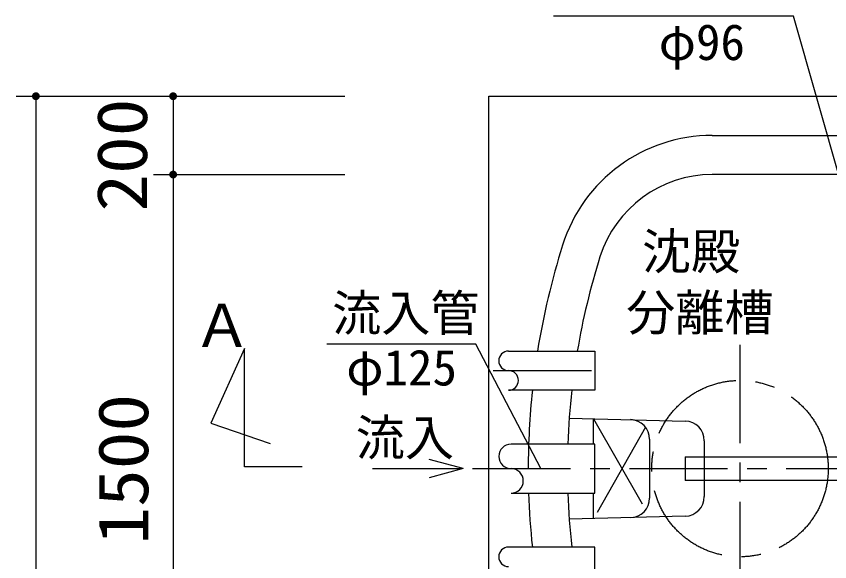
# Model space of a CAD drawing. Units: millimetres, scale not verified. Extents: x -14850 to 14850, y -10500 to 10500.
# Drawn here: x -11415 to -9341, y 612 to 2003 of the extents above; entities that cross this region are included whole.
import ezdxf
from ezdxf.enums import TextEntityAlignment as Align

# ---------------------------------------------------------------- set-up
doc = ezdxf.new("R2010")
doc.units = ezdxf.units.MM
doc.header["$LTSCALE"] = 50
doc.linetypes.add('CHAIN1', pattern=[8, 5, -1, 1, -1])
for name, color, linetype, lineweight in [('0-0_機器', 2, 'Continuous', 25), ('0-1_空気管', 3, 'Continuous', 25), ('0-4_製作', 5, 'Continuous', 25)]:
    doc.layers.add(name, color=color, linetype=linetype, lineweight=lineweight)
doc.styles.add('ＭＳ ゴシック', font='')
doc.styles.get('ＭＳ ゴシック').set_extended_font_data('MS Gothic')

msp = doc.modelspace()

# ---------------------------------------------------------------- linework, layer by layer
at = {"layer": '0-0_機器'}
msp.add_line((-10209.97, 1799.44), (-7209.97, 1799.44), dxfattribs=at)
msp.add_lwpolyline([(-7209.97, -100.56), (-10209.97, -100.56), (-10209.97, 1799.44)], dxfattribs=at)
at = {"layer": '0-0_機器', "color": 3}
msp.add_lwpolyline([(-10686.69, 853.94), (-10833.06, 853.94), (-10833.06, 1155.44), (-10919.57, 965.11), (-10768.17, 913.2)], dxfattribs=at)
at = {"layer": '0-1_空気管'}
for p, q in [((-9640.88, 1699.44), (-7871.97, 1699.44)), ((-9167.33, 1599.44), (-9640.88, 1599.44)), ((-10243.86, 1167.02), (-10623.16, 1167.02)), ((-10077.75, 849.43), (-10243.86, 1167.02)), ((-10005.34, 978.45), (-9709.66, 970.71)), ((-9943.2, 911.94), (-9943.2, 976.83)), ((-9800.28, 924.38), (-9800.28, 774.5)), ((-9660.97, 920.73), (-9660.97, 778.14)), ((-9709.97, 879.44), (-9709.97, 819.44)), ((-9709.97, 879.44), (-8349.97, 879.44)), ((-8349.97, 819.44), (-9709.97, 819.44)), ((-10153.72, 786.94), (-9940.1, 786.94)), ((-9943.2, 722.05), (-9943.2, 786.94)), ((-9709.66, 728.16), (-10005.34, 720.42))]:
    msp.add_line(p, q, dxfattribs=at)
at = {"layer": '0-1_空気管', "linetype": 'CHAIN1'}
for p, q in [((-9569.97, 1164.8), (-9569.97, 531.73)), ((-10199, 1099.44), (-9926.23, 1099.44)), ((-9943.2, 976.83), (-9810.65, 744.01)), ((-9810.65, 954.87), (-9943.2, 722.05)), ((-10251.85, 849.43), (-7209.97, 849.43))]:
    msp.add_line(p, q, dxfattribs=at)
at = {"layer": '0-1_空気管', "color": 4}
for p, q in [((-10275.81, 849.43), (-10362.74, 872.73)), ((-10507, 849.43), (-10282.04, 849.43)), ((-10275.81, 849.43), (-10362.74, 826.14))]:
    msp.add_line(p, q, dxfattribs=at)
at = {"layer": '0-1_空気管'}
for points in [[(-9129.97, 939.44), (-9433.58, 2003.31), (-10045.47, 2003.31)], [(-10159.97, 1149.44), (-9940.1, 1149.44), (-9940.1, 1049.44), (-10159.97, 1049.44)], [(-9940.1, 786.94), (-9940.1, 911.94), (-10153.72, 911.94)], [(-10159.97, 549.44), (-9940.1, 549.44), (-9940.1, 649.44), (-10159.97, 649.44)]]:
    msp.add_lwpolyline(points, dxfattribs=at)
at = {"layer": '0-1_空気管', "linetype": 'CHAIN1'}
msp.add_circle((-9569.97, 849.43), 225, dxfattribs=at)
at = {"layer": '0-1_空気管'}
for centre, radius, start, end in [((-9640.88, 1299.44), 400, 90, 162.54239), ((-9640.88, 1299.44), 300, 90, 162.54239), ((-8209.97, 849.43), 1900, 162.54239, 170.91527), ((-8209.97, 849.43), 1800, 162.54239, 170.40593), ((-10159.97, 1124.43), 25, 90, 270), ((-10159.97, 1074.43), 25, 270, 90), ((-8209.97, 849.43), 1900, 173.95766, 180), ((-8209.97, 849.43), 1800, 173.62062, 178.01016), ((-9850.28, 924.38), 50, 0, 88.49998), ((-9710.97, 920.73), 50, 0, 88.49998), ((-10153.72, 880.69), 31.25, 90, 270), ((-10153.72, 818.19), 31.25, 270, 90), ((-8209.97, 849.43), 1900, 181.88506, 186.04233), ((-8209.97, 849.43), 1800, 181.98979, 186.37933), ((-9850.28, 774.5), 50, 271.5, 0), ((-9710.97, 778.14), 50, 271.5, 0), ((-10159.97, 624.44), 25, 90, 270)]:
    msp.add_arc(centre, radius, start, end, dxfattribs=at)
at = {"layer": '0-4_製作', "color": 2}
for p, q in [((-11415.33, 1799.44), (-10577.15, 1799.44)), ((-11365.33, 1799.44), (-11365.33, -100.56)), ((-11015.33, 1799.44), (-11015.33, 1599.44)), ((-11065.33, 1599.44), (-10577.15, 1599.44)), ((-11015.33, 1599.44), (-11015.33, 99.44))]:
    msp.add_line(p, q, dxfattribs=at)
at = {"layer": '0-4_製作'}
for points in [[(-11373.77, 1804.79), (-11365.33, 1799.44), (-11374.38, 1803.69)], [(-11373.03, 1805.81), (-11365.33, 1799.44), (-11373.77, 1804.79)], [(-11372.17, 1806.73), (-11365.33, 1799.44), (-11373.03, 1805.81)], [(-11371.21, 1807.53), (-11365.33, 1799.44), (-11372.17, 1806.73)], [(-11370.15, 1808.2), (-11365.33, 1799.44), (-11371.21, 1807.53)], [(-11369.01, 1808.73), (-11365.33, 1799.44), (-11370.15, 1808.2)], [(-11367.81, 1809.12), (-11365.33, 1799.44), (-11369.01, 1808.73)], [(-11366.58, 1809.36), (-11365.33, 1799.44), (-11367.81, 1809.12)], [(-11365.33, 1809.44), (-11365.33, 1799.44), (-11366.58, 1809.36)], [(-11364.7, 1809.42), (-11365.33, 1799.44), (-11365.33, 1809.44)], [(-11363.45, 1809.26), (-11365.33, 1799.44), (-11364.7, 1809.42)], [(-11363.45, 1809.26), (-11355.33, 1799.44), (-11365.33, 1799.44)], [(-11362.24, 1808.95), (-11355.33, 1799.44), (-11363.45, 1809.26)], [(-11361.07, 1808.48), (-11355.33, 1799.44), (-11362.24, 1808.95)], [(-11359.97, 1807.88), (-11355.33, 1799.44), (-11361.07, 1808.48)], [(-11358.95, 1807.14), (-11355.33, 1799.44), (-11359.97, 1807.88)], [(-11358.04, 1806.28), (-11355.33, 1799.44), (-11358.95, 1807.14)], [(-11357.24, 1805.31), (-11355.33, 1799.44), (-11358.04, 1806.28)], [(-11356.56, 1804.25), (-11355.33, 1799.44), (-11357.24, 1805.31)], [(-11023.77, 1804.79), (-11015.33, 1799.44), (-11024.38, 1803.69)], [(-11023.03, 1805.81), (-11015.33, 1799.44), (-11023.77, 1804.79)], [(-11022.17, 1806.73), (-11015.33, 1799.44), (-11023.03, 1805.81)], [(-11021.21, 1807.53), (-11015.33, 1799.44), (-11022.17, 1806.73)], [(-11020.15, 1808.2), (-11015.33, 1799.44), (-11021.21, 1807.53)], [(-11019.01, 1808.73), (-11015.33, 1799.44), (-11020.15, 1808.2)], [(-11017.81, 1809.12), (-11015.33, 1799.44), (-11019.01, 1808.73)], [(-11016.58, 1809.36), (-11015.33, 1799.44), (-11017.81, 1809.12)], [(-11015.33, 1809.44), (-11015.33, 1799.44), (-11016.58, 1809.36)], [(-11014.7, 1809.42), (-11015.33, 1799.44), (-11015.33, 1809.44)], [(-11013.45, 1809.26), (-11015.33, 1799.44), (-11014.7, 1809.42)], [(-11013.45, 1809.26), (-11005.33, 1799.44), (-11015.33, 1799.44)], [(-11012.24, 1808.95), (-11005.33, 1799.44), (-11013.45, 1809.26)], [(-11011.07, 1808.48), (-11005.33, 1799.44), (-11012.24, 1808.95)], [(-11009.97, 1807.88), (-11005.33, 1799.44), (-11011.07, 1808.48)], [(-11008.95, 1807.14), (-11005.33, 1799.44), (-11009.97, 1807.88)], [(-11008.04, 1806.28), (-11005.33, 1799.44), (-11008.95, 1807.14)], [(-11007.24, 1805.31), (-11005.33, 1799.44), (-11008.04, 1806.28)], [(-11006.56, 1804.25), (-11005.33, 1799.44), (-11007.24, 1805.31)], [(-11374.84, 1802.53), (-11375.33, 1799.44), (-11375.31, 1800.06)], [(-11374.84, 1802.53), (-11365.33, 1799.44), (-11375.33, 1799.44)], [(-11365.33, 1799.44), (-11375.25, 1798.18), (-11375.33, 1799.44)], [(-11374.84, 1802.53), (-11375.31, 1800.06), (-11375.15, 1801.31)], [(-11365.33, 1799.44), (-11375.01, 1796.95), (-11375.25, 1798.18)], [(-11365.33, 1799.44), (-11374.63, 1795.75), (-11375.01, 1796.95)], [(-11374.38, 1803.69), (-11365.33, 1799.44), (-11374.84, 1802.53)], [(-11365.33, 1799.44), (-11374.09, 1794.62), (-11374.63, 1795.75)], [(-11365.33, 1799.44), (-11373.42, 1793.56), (-11374.09, 1794.62)], [(-11365.33, 1799.44), (-11372.62, 1792.59), (-11373.42, 1793.56)], [(-11365.33, 1799.44), (-11371.7, 1791.73), (-11372.62, 1792.59)], [(-11365.33, 1799.44), (-11370.69, 1790.99), (-11371.7, 1791.73)], [(-11365.33, 1799.44), (-11369.59, 1790.39), (-11370.69, 1790.99)], [(-11365.33, 1799.44), (-11368.42, 1789.92), (-11369.59, 1790.39)], [(-11365.33, 1799.44), (-11367.2, 1789.61), (-11368.42, 1789.92)], [(-11365.33, 1799.44), (-11365.96, 1789.46), (-11367.2, 1789.61)], [(-11365.33, 1789.44), (-11365.96, 1789.46), (-11365.33, 1799.44)], [(-11355.33, 1799.44), (-11365.33, 1789.44), (-11365.33, 1799.44)], [(-11355.33, 1799.44), (-11364.07, 1789.51), (-11365.33, 1789.44)], [(-11355.33, 1799.44), (-11362.84, 1789.75), (-11364.07, 1789.51)], [(-11355.33, 1799.44), (-11361.65, 1790.14), (-11362.84, 1789.75)], [(-11355.33, 1799.44), (-11360.51, 1790.67), (-11361.65, 1790.14)], [(-11355.33, 1799.44), (-11359.45, 1791.35), (-11360.51, 1790.67)], [(-11355.33, 1799.44), (-11358.48, 1792.15), (-11359.45, 1791.35)], [(-11355.33, 1799.44), (-11357.62, 1793.06), (-11358.48, 1792.15)], [(-11355.33, 1799.44), (-11356.88, 1794.08), (-11357.62, 1793.06)], [(-11355.33, 1799.44), (-11356.28, 1795.18), (-11356.88, 1794.08)], [(-11356.03, 1803.12), (-11355.33, 1799.44), (-11356.56, 1804.25)], [(-11355.33, 1799.44), (-11355.82, 1796.35), (-11356.28, 1795.18)], [(-11355.64, 1801.92), (-11355.33, 1799.44), (-11356.03, 1803.12)], [(-11355.33, 1799.44), (-11355.5, 1797.56), (-11355.82, 1796.35)], [(-11355.41, 1800.69), (-11355.33, 1799.44), (-11355.64, 1801.92)], [(-11355.35, 1798.81), (-11355.5, 1797.56), (-11355.33, 1799.44)], [(-11024.38, 1803.69), (-11025.33, 1799.44), (-11024.84, 1802.53)], [(-11024.38, 1803.69), (-11015.33, 1799.44), (-11025.33, 1799.44)], [(-11024.84, 1802.53), (-11025.33, 1799.44), (-11025.31, 1800.06)], [(-11015.33, 1799.44), (-11025.25, 1798.18), (-11025.33, 1799.44)], [(-11024.84, 1802.53), (-11025.31, 1800.06), (-11025.15, 1801.31)], [(-11015.33, 1799.44), (-11025.01, 1796.95), (-11025.25, 1798.18)], [(-11015.33, 1799.44), (-11024.63, 1795.75), (-11025.01, 1796.95)], [(-11015.33, 1799.44), (-11024.09, 1794.62), (-11024.63, 1795.75)], [(-11015.33, 1799.44), (-11023.42, 1793.56), (-11024.09, 1794.62)], [(-11015.33, 1799.44), (-11022.62, 1792.59), (-11023.42, 1793.56)], [(-11015.33, 1799.44), (-11021.7, 1791.73), (-11022.62, 1792.59)], [(-11015.33, 1799.44), (-11020.69, 1790.99), (-11021.7, 1791.73)], [(-11015.33, 1799.44), (-11019.59, 1790.39), (-11020.69, 1790.99)], [(-11015.33, 1799.44), (-11018.42, 1789.92), (-11019.59, 1790.39)], [(-11015.33, 1799.44), (-11017.2, 1789.61), (-11018.42, 1789.92)], [(-11015.33, 1799.44), (-11015.96, 1789.46), (-11017.2, 1789.61)], [(-11015.33, 1789.44), (-11015.96, 1789.46), (-11015.33, 1799.44)], [(-11005.33, 1799.44), (-11015.33, 1789.44), (-11015.33, 1799.44)], [(-11005.33, 1799.44), (-11014.07, 1789.51), (-11015.33, 1789.44)], [(-11005.33, 1799.44), (-11012.84, 1789.75), (-11014.07, 1789.51)], [(-11005.33, 1799.44), (-11011.65, 1790.14), (-11012.84, 1789.75)], [(-11005.33, 1799.44), (-11010.51, 1790.67), (-11011.65, 1790.14)], [(-11005.33, 1799.44), (-11009.45, 1791.35), (-11010.51, 1790.67)], [(-11005.33, 1799.44), (-11008.48, 1792.15), (-11009.45, 1791.35)], [(-11005.33, 1799.44), (-11007.62, 1793.06), (-11008.48, 1792.15)], [(-11005.33, 1799.44), (-11006.88, 1794.08), (-11007.62, 1793.06)], [(-11005.33, 1799.44), (-11006.28, 1795.18), (-11006.88, 1794.08)], [(-11006.03, 1803.12), (-11005.33, 1799.44), (-11006.56, 1804.25)], [(-11005.33, 1799.44), (-11005.82, 1796.35), (-11006.28, 1795.18)], [(-11005.64, 1801.92), (-11005.33, 1799.44), (-11006.03, 1803.12)], [(-11005.35, 1798.81), (-11005.82, 1796.35), (-11005.33, 1799.44)], [(-11005.35, 1798.81), (-11005.5, 1797.56), (-11005.82, 1796.35)], [(-11005.41, 1800.69), (-11005.33, 1799.44), (-11005.64, 1801.92)], [(-11024.84, 1602.53), (-11025.33, 1599.44), (-11025.31, 1600.06)], [(-11024.84, 1602.53), (-11015.33, 1599.44), (-11025.33, 1599.44)], [(-11015.33, 1599.44), (-11025.25, 1598.18), (-11025.33, 1599.44)], [(-11024.84, 1602.53), (-11025.31, 1600.06), (-11025.15, 1601.31)], [(-11015.33, 1599.44), (-11025.01, 1596.95), (-11025.25, 1598.18)], [(-11015.33, 1599.44), (-11024.63, 1595.75), (-11025.01, 1596.95)], [(-11024.38, 1603.69), (-11015.33, 1599.44), (-11024.84, 1602.53)], [(-11015.33, 1599.44), (-11024.09, 1594.62), (-11024.63, 1595.75)], [(-11023.77, 1604.79), (-11015.33, 1599.44), (-11024.38, 1603.69)], [(-11015.33, 1599.44), (-11023.42, 1593.56), (-11024.09, 1594.62)], [(-11023.03, 1605.81), (-11015.33, 1599.44), (-11023.77, 1604.79)], [(-11015.33, 1599.44), (-11022.62, 1592.59), (-11023.42, 1593.56)], [(-11022.17, 1606.72), (-11015.33, 1599.44), (-11023.03, 1605.81)], [(-11015.33, 1599.44), (-11021.7, 1591.73), (-11022.62, 1592.59)], [(-11021.21, 1607.53), (-11015.33, 1599.44), (-11022.17, 1606.72)], [(-11015.33, 1599.44), (-11020.69, 1590.99), (-11021.7, 1591.73)], [(-11020.15, 1608.2), (-11015.33, 1599.44), (-11021.21, 1607.53)], [(-11015.33, 1599.44), (-11019.59, 1590.39), (-11020.69, 1590.99)], [(-11019.01, 1608.73), (-11015.33, 1599.44), (-11020.15, 1608.2)], [(-11015.33, 1599.44), (-11018.42, 1589.92), (-11019.59, 1590.39)], [(-11017.81, 1609.12), (-11015.33, 1599.44), (-11019.01, 1608.73)], [(-11015.33, 1599.44), (-11017.2, 1589.61), (-11018.42, 1589.92)], [(-11016.58, 1609.36), (-11015.33, 1599.44), (-11017.81, 1609.12)], [(-11015.33, 1599.44), (-11015.96, 1589.45), (-11017.2, 1589.61)], [(-11015.33, 1609.44), (-11015.33, 1599.44), (-11016.58, 1609.36)], [(-11015.33, 1589.44), (-11015.96, 1589.45), (-11015.33, 1599.44)], [(-11014.7, 1609.42), (-11015.33, 1599.44), (-11015.33, 1609.44)], [(-11013.45, 1609.26), (-11015.33, 1599.44), (-11014.7, 1609.42)], [(-11013.45, 1609.26), (-11005.33, 1599.44), (-11015.33, 1599.44)], [(-11005.33, 1599.44), (-11015.33, 1589.44), (-11015.33, 1599.44)], [(-11005.33, 1599.44), (-11014.07, 1589.51), (-11015.33, 1589.44)], [(-11005.33, 1599.44), (-11012.84, 1589.75), (-11014.07, 1589.51)], [(-11012.24, 1608.95), (-11005.33, 1599.44), (-11013.45, 1609.26)], [(-11005.33, 1599.44), (-11011.65, 1590.14), (-11012.84, 1589.75)], [(-11011.07, 1608.48), (-11005.33, 1599.44), (-11012.24, 1608.95)], [(-11005.33, 1599.44), (-11010.51, 1590.67), (-11011.65, 1590.14)], [(-11009.97, 1607.88), (-11005.33, 1599.44), (-11011.07, 1608.48)], [(-11005.33, 1599.44), (-11009.45, 1591.34), (-11010.51, 1590.67)], [(-11008.95, 1607.14), (-11005.33, 1599.44), (-11009.97, 1607.88)], [(-11005.33, 1599.44), (-11008.48, 1592.15), (-11009.45, 1591.34)], [(-11008.04, 1606.28), (-11005.33, 1599.44), (-11008.95, 1607.14)], [(-11005.33, 1599.44), (-11007.62, 1593.06), (-11008.48, 1592.15)], [(-11007.24, 1605.31), (-11005.33, 1599.44), (-11008.04, 1606.28)], [(-11005.33, 1599.44), (-11006.88, 1594.08), (-11007.62, 1593.06)], [(-11006.56, 1604.25), (-11005.33, 1599.44), (-11007.24, 1605.31)], [(-11005.33, 1599.44), (-11006.28, 1595.18), (-11006.88, 1594.08)], [(-11006.03, 1603.12), (-11005.33, 1599.44), (-11006.56, 1604.25)], [(-11005.33, 1599.44), (-11005.82, 1596.34), (-11006.28, 1595.18)], [(-11005.64, 1601.92), (-11005.33, 1599.44), (-11006.03, 1603.12)], [(-11005.33, 1599.44), (-11005.5, 1597.56), (-11005.82, 1596.34)], [(-11005.41, 1600.69), (-11005.33, 1599.44), (-11005.64, 1601.92)], [(-11005.35, 1598.81), (-11005.5, 1597.56), (-11005.33, 1599.44)]]:
    msp.add_solid(points, dxfattribs=at)

# ---------------------------------------------------------------- texts
at = {"layer": '0-0_機器', "color": 4, "style": 'ＭＳ ゴシック'}
msp.add_text('Ａ', height=110, dxfattribs=at).set_placement((-10965.23, 1127.09), align=Align.BOTTOM_LEFT)
at = {"layer": '0-1_空気管', "color": 4, "style": 'ＭＳ ゴシック'}
for s, p in [('φ96', (-9777.19, 1864.11)), ('沈殿', (-9819.94, 1330.11)), ('分離槽', (-9859.94, 1174.11)), ('流入管', (-10609.88, 1172.83)), ('φ125', (-10573.83, 1033.99)), ('流入', (-10549.63, 855.08))]:
    msp.add_text(s, height=91.79, dxfattribs=at).set_placement(p, align=Align.BOTTOM_LEFT)
at = {"layer": '0-4_製作', "color": 4, "style": 'ＭＳ ゴシック', "width": 1.1}
for s, p in [('200', (-11043.35, 1505.08)), ('1500', (-11040.33, 655.69))]:
    msp.add_text(s, height=128.4, rotation=90, dxfattribs=at).set_placement(p, align=Align.BOTTOM_LEFT)

doc.saveas('drawing.dxf')
